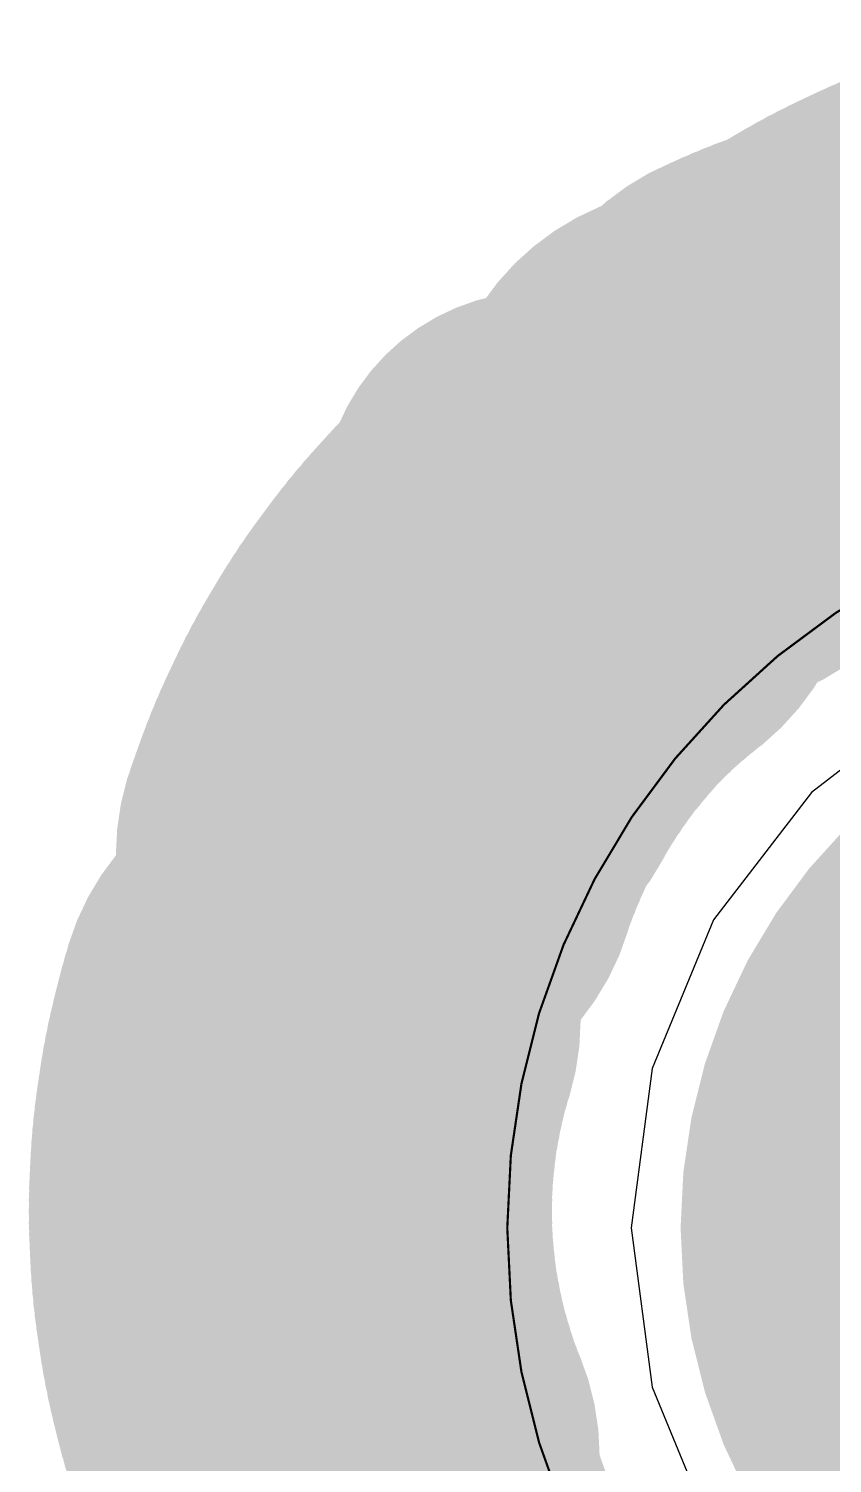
# Model space of a CAD drawing. Extents: x 93.4 to 105.8, y 174.9 to 200.
# Drawn here: x 96.651 to 98.498, y 191.387 to 194.683 of the extents above; entities that cross this region are included whole.
import ezdxf

# ---------------------------------------------------------------- set-up
doc = ezdxf.new("R2010")
doc.units = 0
doc.layers.get('0').update_dxf_attribs({"linetype": 'CONTINUOUS'})
for name, color, linetype in [('TOPLAYER', 1, 'CONTINUOUS'), ('TOPOVERLAY', 2, 'CONTINUOUS'), ('TOPPASTE', 8, 'CONTINUOUS'), ('TOPSOLDER', 216, 'CONTINUOUS')]:
    doc.layers.add(name, color=color, linetype=linetype)

# ---------------------------------------------------------------- blocks, each defined once
blk = doc.blocks.new('5MM_GUOZHAIPIAN_2')
at = {"layer": 'TOPLAYER'}
for points, const_width in [([(-0.802462, 2.139683, 1), (-0.302463, 2.139683, 1)], 0.499999), ([(-0.77724, 2.146694, 1), (-0.277241, 2.146694, 1)], 0.499999), ([(-0.751891, 2.153247, 1), (-0.251892, 2.153247, 1)], 0.499999), ([(-0.90203, 2.107324, 1), (-0.402031, 2.107324, 1)], 0.499999), ([(-0.877367, 2.116087, 1), (-0.377368, 2.116087, 1)], 0.499999), ([(-0.852526, 2.124392, 1), (-0.352527, 2.124392, 1)], 0.499999), ([(-0.827557, 2.132267, 1), (-0.327558, 2.132267, 1)], 0.499999), ([(-0.975106, 2.078545, 1), (-0.475107, 2.078545, 1)], 0.499999), ([(-0.9509, 2.088578, 1), (-0.450901, 2.088578, 1)], 0.499999), ([(-0.926541, 2.09818, 1), (-0.426542, 2.09818, 1)], 0.499999), ([(-1.046556, 2.045983, 1), (-0.546557, 2.045983, 1)], 0.499999), ([(-1.022934, 2.05726, 1), (-0.522935, 2.05726, 1)], 0.499999), ([(-0.999109, 2.068106, 1), (-0.49911, 2.068106, 1)], 0.499999), ([(-1.116203, 2.009737, 1), (-0.616204, 2.009737, 1)], 0.499999), ([(-1.093216, 2.022208, 1), (-0.593217, 2.022208, 1)], 0.499999), ([(-1.07, 2.034299, 1), (-0.570001, 2.034299, 1)], 0.499999), ([(-1.161567, 1.983549, 1), (-0.661568, 1.983549, 1)], 0.499999), ([(-1.139012, 1.996834, 1), (-0.639013, 1.996834, 1)], 0.499999), ([(-1.227785, 1.94136, 1), (-0.727786, 1.94136, 1)], 0.499999), ([(-1.205967, 1.955813, 1), (-0.705968, 1.955813, 1)], 0.499999), ([(-1.183869, 1.969884, 1), (-0.68387, 1.969884, 1)], 0.499999), ([(-1.318006, 1.913445, 1), (-0.818007, 1.913445, 1)], 0.499999), ([(-1.293825, 1.923478, 1), (-0.793826, 1.923478, 1)], 0.499999), ([(-1.270686, 1.911337, 1), (-0.770687, 1.911337, 1)], 0.499999), ([(-1.269441, 1.93308, 1), (-0.769442, 1.93308, 1)], 0.499999), ([(-1.249375, 1.926526, 1), (-0.749376, 1.926526, 1)], 0.499999), ([(-1.365834, 1.89216, 1), (-0.865835, 1.89216, 1)], 0.499999), ([(-1.342009, 1.903006, 1), (-0.84201, 1.903006, 1)], 0.499999), ([(-1.291717, 1.895742, 1), (-0.791718, 1.895742, 1)], 0.499999), ([(-1.532001, 1.790001, 1), (-1.032002, 1.790001, 1)], 0.499999), ([(-1.850301, 1.650301, 1), (-1.450302, 1.650301, 1)], 0.399999), ([(-1.790167, 1.558709, 1), (-1.290168, 1.558709, 1)], 0.499999), ([(-1.769694, 1.575016, 1), (-1.269695, 1.575016, 1)], 0.499999), ([(-1.830273, 1.525054, 1), (-1.330274, 1.525054, 1)], 0.499999), ([(-1.810385, 1.542072, 1), (-1.310386, 1.542072, 1)], 0.499999), ([(-1.869186, 1.490027, 1), (-1.369187, 1.490027, 1)], 0.499999), ([(-1.849882, 1.507706, 1), (-1.349883, 1.507706, 1)], 0.499999), ([(-1.906854, 1.453655, 1), (-1.406855, 1.453655, 1)], 0.499999), ([(-1.888185, 1.472019, 1), (-1.388186, 1.472019, 1)], 0.499999), ([(-1.943227, 1.416012, 1), (-1.443228, 1.416012, 1)], 0.499999), ([(-1.925193, 1.434986, 1), (-1.425194, 1.434986, 1)], 0.499999), ([(-1.965554, 1.389799, 1), (-1.465555, 1.389799, 1)], 0.499999), ([(-1.960905, 1.396708, 1), (-1.460906, 1.396708, 1)], 0.499999), ([(-1.948205, 1.409408, 1), (-1.448206, 1.409408, 1)], 0.499999), ([(-1.697901, 1.497901, 1), (-1.297902, 1.497901, 1)], 0.399999), ([(-1.999209, 1.349692, 1), (-1.49921, 1.349692, 1)], 0.499999), ([(-1.995272, 1.357185, 1), (-1.495273, 1.357185, 1)], 0.499999), ([(-1.982572, 1.369885, 1), (-1.482573, 1.369885, 1)], 0.499999), ([(-1.978254, 1.377099, 1), (-1.478255, 1.377099, 1)], 0.499999), ([(-2.028215, 1.316495, 1), (-1.528216, 1.316495, 1)], 0.499999), ([(-2.011909, 1.336993, 1), (-1.51191, 1.336993, 1)], 0.499999), ([(-2.047011, 1.287386, 1), (-1.547012, 1.287386, 1)], 0.499999), ([(-2.044141, 1.295717, 1), (-1.544142, 1.295717, 1)], 0.499999), ([(-2.031441, 1.308418, 1), (-1.531442, 1.308418, 1)], 0.499999), ([(-2.074926, 1.253376, 1), (-1.574927, 1.253376, 1)], 0.499999), ([(-2.062226, 1.266076, 1), (-1.562227, 1.266076, 1)], 0.499999), ([(-2.059711, 1.274686, 1), (-1.559712, 1.274686, 1)], 0.499999), ([(-2.091512, 1.222667, 1), (-1.591513, 1.222667, 1)], 0.499999), ([(-2.08976, 1.231786, 1), (-1.589761, 1.231786, 1)], 0.499999), ([(-2.07706, 1.244486, 1), (-1.577061, 1.244486, 1)], 0.499999), ([(-2.118284, 1.187869, 1), (-1.618285, 1.187869, 1)], 0.499999), ([(-2.105584, 1.200569, 1), (-1.605585, 1.200569, 1)], 0.499999), ([(-2.104212, 1.209967, 1), (-1.604213, 1.209967, 1)], 0.499999), ([(-2.132533, 1.155713, 1), (-1.632534, 1.155713, 1)], 0.499999), ([(-2.131949, 1.165568, 1), (-1.63195, 1.165568, 1)], 0.499999), ([(-2.119249, 1.178268, 1), (-1.61925, 1.178268, 1)], 0.499999), ([(-2.158136, 1.120229, 1), (-1.658137, 1.120229, 1)], 0.499999), ([(-2.145436, 1.132929, 1), (-1.645437, 1.132929, 1)], 0.499999), ([(-2.145233, 1.143013, 1), (-1.645234, 1.143013, 1)], 0.499999), ([(-2.170608, 1.097217, 1), (-1.670609, 1.097217, 1)], 0.499999), ([(-2.194382, 1.050557, 1), (-1.694383, 1.050557, 1)], 0.499999), ([(-2.182698, 1.073975, 1), (-1.682699, 1.073975, 1)], 0.499999), ([(-2.20566, 1.026935, 1), (-1.705661, 1.026935, 1)], 0.499999), ([(-2.216506, 1.003109, 1), (-1.716507, 1.003109, 1)], 0.499999), ([(-2.236978, 0.9549, 1), (-1.736979, 0.9549, 1)], 0.499999), ([(-2.226945, 0.979106, 1), (-1.726946, 0.979106, 1)], 0.499999), ([(-2.246579, 0.930542, 1), (-1.74658, 0.930542, 1)], 0.499999), ([(-2.255723, 0.906031, 1), (-1.755724, 0.906031, 1)], 0.499999), ([(-2.272792, 0.856526, 1), (-1.772793, 0.856526, 1)], 0.499999), ([(-2.264486, 0.881342, 1), (-1.764487, 0.881342, 1)], 0.499999), ([(-2.282101, 0.939101, 1), (-1.882102, 0.939101, 1)], 0.399999), ([(-0.6247, -0.000699, 1), (0.575297, -0.000699, 1)], 1.199998), ([(-2.407666, 0.475958, 1), (-1.907667, 0.475958, 1)], 0.499999), ([(-2.422093, 0.42564, 1), (-1.922094, 0.42564, 1)], 0.499999), ([(-2.415083, 0.450863, 1), (-1.915084, 0.450863, 1)], 0.499999), ([(-2.428646, 0.400291, 1), (-1.928647, 0.400291, 1)], 0.499999), ([(-2.434742, 0.37484, 1), (-1.934743, 0.37484, 1)], 0.499999), ([(-2.440407, 0.349263, 1), (-1.940408, 0.349263, 1)], 0.499999), ([(-2.450414, 0.297878, 1), (-1.950415, 0.297878, 1)], 0.499999), ([(-2.445639, 0.323609, 1), (-1.94564, 0.323609, 1)], 0.499999), ([(-2.454732, 0.272047, 1), (-1.954733, 0.272047, 1)], 0.499999), ([(-2.458593, 0.246164, 1), (-1.958594, 0.246164, 1)], 0.499999), ([(-2.464968, 0.194196, 1), (-1.964969, 0.194196, 1)], 0.499999), ([(-2.462022, 0.220205, 1), (-1.962023, 0.220205, 1)], 0.499999), ([(-2.467483, 0.168135, 1), (-1.967484, 0.168135, 1)], 0.499999), ([(-2.46954, 0.142049, 1), (-1.969541, 0.142049, 1)], 0.499999), ([(-2.471141, 0.115913, 1), (-1.971142, 0.115913, 1)], 0.499999), ([(-2.472969, 0.063589, 1), (-1.97297, 0.063589, 1)], 0.499999), ([(-2.472284, 0.089751, 1), (-1.972285, 0.089751, 1)], 0.499999), ([(-2.473198, 0.037401, 1), (-1.973199, 0.037401, 1)], 0.499999), ([(-2.472969, 0.011214, 1), (-1.97297, 0.011214, 1)], 0.499999), ([(-2.472284, -0.014948, 1), (-1.972285, -0.014948, 1)], 0.499999), ([(-2.471141, -0.04111, 1), (-1.971142, -0.04111, 1)], 0.499999), ([(-2.46954, -0.067221, 1), (-1.969541, -0.067221, 1)], 0.499999), ([(-2.467483, -0.093332, 1), (-1.967484, -0.093332, 1)], 0.499999), ([(-2.464994, -0.119393, 1), (-1.964995, -0.119393, 1)], 0.499999), ([(-2.462022, -0.145402, 1), (-1.962023, -0.145402, 1)], 0.499999), ([(-2.458593, -0.171361, 1), (-1.958594, -0.171361, 1)], 0.499999), ([(-2.454732, -0.197244, 1), (-1.954733, -0.197244, 1)], 0.499999), ([(-2.450414, -0.223075, 1), (-1.950415, -0.223075, 1)], 0.499999), ([(-2.445639, -0.248806, 1), (-1.94564, -0.248806, 1)], 0.499999), ([(-2.440432, -0.27446, 1), (-1.940433, -0.27446, 1)], 0.499999), ([(-2.434742, -0.300012, 1), (-1.934743, -0.300012, 1)], 0.499999), ([(-2.428646, -0.325488, 1), (-1.928647, -0.325488, 1)], 0.499999), ([(-2.422093, -0.350837, 1), (-1.922094, -0.350837, 1)], 0.499999), ([(-2.415083, -0.37606, 1), (-1.915084, -0.37606, 1)], 0.499999), ([(-2.407666, -0.401155, 1), (-1.907667, -0.401155, 1)], 0.499999), ([(-2.399792, -0.426123, 1), (-1.899793, -0.426123, 1)], 0.499999), ([(-2.391486, -0.450964, 1), (-1.891487, -0.450964, 1)], 0.499999), ([(-2.382749, -0.475628, 1), (-1.88275, -0.475628, 1)], 0.499999), ([(-2.373579, -0.500139, 1), (-1.87358, -0.500139, 1)], 0.499999), ([(-2.363978, -0.524497, 1), (-1.863979, -0.524497, 1)], 0.499999), ([(-2.319401, -0.749999, 1), (-1.819402, -0.749999, 1)], 0.499999)]:
    blk.add_lwpolyline(points, format="xyb", close=True, dxfattribs=dict(at, const_width=const_width))
at = {"layer": 'TOPOVERLAY'}
for points, const_width in [([(2.675293, -0.000699, 1), (-2.724696, -0.000699, 1)], 0.049987), ([(1.675295, -0.000699, 1), (-1.724698, -0.000699, 1)], 0.005004), ([(-2.737193, -0.000699, 1), (-2.712199, -0.000699, 1)], 0.024994), ([(-1.725948, -0.000699, 1), (-1.723448, -0.000699, 1)], 0.002502)]:
    blk.add_lwpolyline(points, format="xyb", close=True, dxfattribs=dict(at, const_width=const_width))
at = {"layer": 'TOPPASTE'}
for points, const_width in [([(-0.802462, 2.139683, 1), (-0.302463, 2.139683, 1)], 0.499999), ([(-0.77724, 2.146694, 1), (-0.277241, 2.146694, 1)], 0.499999), ([(-0.751891, 2.153247, 1), (-0.251892, 2.153247, 1)], 0.499999), ([(-0.90203, 2.107324, 1), (-0.402031, 2.107324, 1)], 0.499999), ([(-0.877367, 2.116087, 1), (-0.377368, 2.116087, 1)], 0.499999), ([(-0.852526, 2.124392, 1), (-0.352527, 2.124392, 1)], 0.499999), ([(-0.827557, 2.132267, 1), (-0.327558, 2.132267, 1)], 0.499999), ([(-0.975106, 2.078545, 1), (-0.475107, 2.078545, 1)], 0.499999), ([(-0.9509, 2.088578, 1), (-0.450901, 2.088578, 1)], 0.499999), ([(-0.926541, 2.09818, 1), (-0.426542, 2.09818, 1)], 0.499999), ([(-1.046556, 2.045983, 1), (-0.546557, 2.045983, 1)], 0.499999), ([(-1.022934, 2.05726, 1), (-0.522935, 2.05726, 1)], 0.499999), ([(-0.999109, 2.068106, 1), (-0.49911, 2.068106, 1)], 0.499999), ([(-1.116203, 2.009737, 1), (-0.616204, 2.009737, 1)], 0.499999), ([(-1.093216, 2.022208, 1), (-0.593217, 2.022208, 1)], 0.499999), ([(-1.07, 2.034299, 1), (-0.570001, 2.034299, 1)], 0.499999), ([(-1.161567, 1.983549, 1), (-0.661568, 1.983549, 1)], 0.499999), ([(-1.139012, 1.996834, 1), (-0.639013, 1.996834, 1)], 0.499999), ([(-1.227785, 1.94136, 1), (-0.727786, 1.94136, 1)], 0.499999), ([(-1.205967, 1.955813, 1), (-0.705968, 1.955813, 1)], 0.499999), ([(-1.183869, 1.969884, 1), (-0.68387, 1.969884, 1)], 0.499999), ([(-1.318006, 1.913445, 1), (-0.818007, 1.913445, 1)], 0.499999), ([(-1.293825, 1.923478, 1), (-0.793826, 1.923478, 1)], 0.499999), ([(-1.270686, 1.911337, 1), (-0.770687, 1.911337, 1)], 0.499999), ([(-1.269441, 1.93308, 1), (-0.769442, 1.93308, 1)], 0.499999), ([(-1.249375, 1.926526, 1), (-0.749376, 1.926526, 1)], 0.499999), ([(-1.365834, 1.89216, 1), (-0.865835, 1.89216, 1)], 0.499999), ([(-1.342009, 1.903006, 1), (-0.84201, 1.903006, 1)], 0.499999), ([(-1.291717, 1.895742, 1), (-0.791718, 1.895742, 1)], 0.499999), ([(-1.532001, 1.790001, 1), (-1.032002, 1.790001, 1)], 0.499999), ([(-1.850301, 1.650301, 1), (-1.450302, 1.650301, 1)], 0.399999), ([(-1.790167, 1.558709, 1), (-1.290168, 1.558709, 1)], 0.499999), ([(-1.769694, 1.575016, 1), (-1.269695, 1.575016, 1)], 0.499999), ([(-1.830273, 1.525054, 1), (-1.330274, 1.525054, 1)], 0.499999), ([(-1.810385, 1.542072, 1), (-1.310386, 1.542072, 1)], 0.499999), ([(-1.869186, 1.490027, 1), (-1.369187, 1.490027, 1)], 0.499999), ([(-1.849882, 1.507706, 1), (-1.349883, 1.507706, 1)], 0.499999), ([(-1.906854, 1.453655, 1), (-1.406855, 1.453655, 1)], 0.499999), ([(-1.888185, 1.472019, 1), (-1.388186, 1.472019, 1)], 0.499999), ([(-1.943227, 1.416012, 1), (-1.443228, 1.416012, 1)], 0.499999), ([(-1.925193, 1.434986, 1), (-1.425194, 1.434986, 1)], 0.499999), ([(-1.965554, 1.389799, 1), (-1.465555, 1.389799, 1)], 0.499999), ([(-1.960905, 1.396708, 1), (-1.460906, 1.396708, 1)], 0.499999), ([(-1.948205, 1.409408, 1), (-1.448206, 1.409408, 1)], 0.499999), ([(-1.697901, 1.497901, 1), (-1.297902, 1.497901, 1)], 0.399999), ([(-1.999209, 1.349692, 1), (-1.49921, 1.349692, 1)], 0.499999), ([(-1.995272, 1.357185, 1), (-1.495273, 1.357185, 1)], 0.499999), ([(-1.982572, 1.369885, 1), (-1.482573, 1.369885, 1)], 0.499999), ([(-1.978254, 1.377099, 1), (-1.478255, 1.377099, 1)], 0.499999), ([(-2.028215, 1.316495, 1), (-1.528216, 1.316495, 1)], 0.499999), ([(-2.011909, 1.336993, 1), (-1.51191, 1.336993, 1)], 0.499999), ([(-2.047011, 1.287386, 1), (-1.547012, 1.287386, 1)], 0.499999), ([(-2.044141, 1.295717, 1), (-1.544142, 1.295717, 1)], 0.499999), ([(-2.031441, 1.308418, 1), (-1.531442, 1.308418, 1)], 0.499999), ([(-2.074926, 1.253376, 1), (-1.574927, 1.253376, 1)], 0.499999), ([(-2.062226, 1.266076, 1), (-1.562227, 1.266076, 1)], 0.499999), ([(-2.059711, 1.274686, 1), (-1.559712, 1.274686, 1)], 0.499999), ([(-2.091512, 1.222667, 1), (-1.591513, 1.222667, 1)], 0.499999), ([(-2.08976, 1.231786, 1), (-1.589761, 1.231786, 1)], 0.499999), ([(-2.07706, 1.244486, 1), (-1.577061, 1.244486, 1)], 0.499999), ([(-2.118284, 1.187869, 1), (-1.618285, 1.187869, 1)], 0.499999), ([(-2.105584, 1.200569, 1), (-1.605585, 1.200569, 1)], 0.499999), ([(-2.104212, 1.209967, 1), (-1.604213, 1.209967, 1)], 0.499999), ([(-2.132533, 1.155713, 1), (-1.632534, 1.155713, 1)], 0.499999), ([(-2.131949, 1.165568, 1), (-1.63195, 1.165568, 1)], 0.499999), ([(-2.119249, 1.178268, 1), (-1.61925, 1.178268, 1)], 0.499999), ([(-2.158136, 1.120229, 1), (-1.658137, 1.120229, 1)], 0.499999), ([(-2.145436, 1.132929, 1), (-1.645437, 1.132929, 1)], 0.499999), ([(-2.145233, 1.143013, 1), (-1.645234, 1.143013, 1)], 0.499999), ([(-2.170608, 1.097217, 1), (-1.670609, 1.097217, 1)], 0.499999), ([(-2.194382, 1.050557, 1), (-1.694383, 1.050557, 1)], 0.499999), ([(-2.182698, 1.073975, 1), (-1.682699, 1.073975, 1)], 0.499999), ([(-2.20566, 1.026935, 1), (-1.705661, 1.026935, 1)], 0.499999), ([(-2.216506, 1.003109, 1), (-1.716507, 1.003109, 1)], 0.499999), ([(-2.236978, 0.9549, 1), (-1.736979, 0.9549, 1)], 0.499999), ([(-2.226945, 0.979106, 1), (-1.726946, 0.979106, 1)], 0.499999), ([(-2.246579, 0.930542, 1), (-1.74658, 0.930542, 1)], 0.499999), ([(-2.255723, 0.906031, 1), (-1.755724, 0.906031, 1)], 0.499999), ([(-2.272792, 0.856526, 1), (-1.772793, 0.856526, 1)], 0.499999), ([(-2.264486, 0.881342, 1), (-1.764487, 0.881342, 1)], 0.499999), ([(-2.282101, 0.939101, 1), (-1.882102, 0.939101, 1)], 0.399999), ([(-0.6247, -0.000699, 1), (0.575297, -0.000699, 1)], 1.199998), ([(-2.407666, 0.475958, 1), (-1.907667, 0.475958, 1)], 0.499999), ([(-2.422093, 0.42564, 1), (-1.922094, 0.42564, 1)], 0.499999), ([(-2.415083, 0.450863, 1), (-1.915084, 0.450863, 1)], 0.499999), ([(-2.428646, 0.400291, 1), (-1.928647, 0.400291, 1)], 0.499999), ([(-2.434742, 0.37484, 1), (-1.934743, 0.37484, 1)], 0.499999), ([(-2.440407, 0.349263, 1), (-1.940408, 0.349263, 1)], 0.499999), ([(-2.450414, 0.297878, 1), (-1.950415, 0.297878, 1)], 0.499999), ([(-2.445639, 0.323609, 1), (-1.94564, 0.323609, 1)], 0.499999), ([(-2.454732, 0.272047, 1), (-1.954733, 0.272047, 1)], 0.499999), ([(-2.458593, 0.246164, 1), (-1.958594, 0.246164, 1)], 0.499999), ([(-2.464968, 0.194196, 1), (-1.964969, 0.194196, 1)], 0.499999), ([(-2.462022, 0.220205, 1), (-1.962023, 0.220205, 1)], 0.499999), ([(-2.467483, 0.168135, 1), (-1.967484, 0.168135, 1)], 0.499999), ([(-2.46954, 0.142049, 1), (-1.969541, 0.142049, 1)], 0.499999), ([(-2.471141, 0.115913, 1), (-1.971142, 0.115913, 1)], 0.499999), ([(-2.472969, 0.063589, 1), (-1.97297, 0.063589, 1)], 0.499999), ([(-2.472284, 0.089751, 1), (-1.972285, 0.089751, 1)], 0.499999), ([(-2.473198, 0.037401, 1), (-1.973199, 0.037401, 1)], 0.499999), ([(-2.472969, 0.011214, 1), (-1.97297, 0.011214, 1)], 0.499999), ([(-2.472284, -0.014948, 1), (-1.972285, -0.014948, 1)], 0.499999), ([(-2.471141, -0.04111, 1), (-1.971142, -0.04111, 1)], 0.499999), ([(-2.46954, -0.067221, 1), (-1.969541, -0.067221, 1)], 0.499999), ([(-2.467483, -0.093332, 1), (-1.967484, -0.093332, 1)], 0.499999), ([(-2.464994, -0.119393, 1), (-1.964995, -0.119393, 1)], 0.499999), ([(-2.462022, -0.145402, 1), (-1.962023, -0.145402, 1)], 0.499999), ([(-2.458593, -0.171361, 1), (-1.958594, -0.171361, 1)], 0.499999), ([(-2.454732, -0.197244, 1), (-1.954733, -0.197244, 1)], 0.499999), ([(-2.450414, -0.223075, 1), (-1.950415, -0.223075, 1)], 0.499999), ([(-2.445639, -0.248806, 1), (-1.94564, -0.248806, 1)], 0.499999), ([(-2.440432, -0.27446, 1), (-1.940433, -0.27446, 1)], 0.499999), ([(-2.434742, -0.300012, 1), (-1.934743, -0.300012, 1)], 0.499999), ([(-2.428646, -0.325488, 1), (-1.928647, -0.325488, 1)], 0.499999), ([(-2.422093, -0.350837, 1), (-1.922094, -0.350837, 1)], 0.499999), ([(-2.415083, -0.37606, 1), (-1.915084, -0.37606, 1)], 0.499999), ([(-2.407666, -0.401155, 1), (-1.907667, -0.401155, 1)], 0.499999), ([(-2.399792, -0.426123, 1), (-1.899793, -0.426123, 1)], 0.499999), ([(-2.391486, -0.450964, 1), (-1.891487, -0.450964, 1)], 0.499999), ([(-2.382749, -0.475628, 1), (-1.88275, -0.475628, 1)], 0.499999), ([(-2.373579, -0.500139, 1), (-1.87358, -0.500139, 1)], 0.499999), ([(-2.363978, -0.524497, 1), (-1.863979, -0.524497, 1)], 0.499999), ([(-2.319401, -0.749999, 1), (-1.819402, -0.749999, 1)], 0.499999)]:
    blk.add_lwpolyline(points, format="xyb", close=True, dxfattribs=dict(at, const_width=const_width))
at = {"layer": 'TOPSOLDER'}
for points, const_width in [([(-0.726008, 2.17024, 1), (-0.124409, 2.17024, 1)], 0.601599), ([(-0.700278, 2.175015, 1), (-0.098679, 2.175015, 1)], 0.601599), ([(-0.853262, 2.139683, 1), (-0.251663, 2.139683, 1)], 0.601599), ([(-0.82804, 2.146694, 1), (-0.226441, 2.146694, 1)], 0.601599), ([(-0.802691, 2.153247, 1), (-0.201092, 2.153247, 1)], 0.601599), ([(-0.77724, 2.159343, 1), (-0.175641, 2.159343, 1)], 0.601599), ([(-0.751662, 2.165032, 1), (-0.150063, 2.165032, 1)], 0.601599), ([(-0.95283, 2.107324, 1), (-0.351231, 2.107324, 1)], 0.601599), ([(-0.928167, 2.116087, 1), (-0.326568, 2.116087, 1)], 0.601599), ([(-0.903326, 2.124392, 1), (-0.301727, 2.124392, 1)], 0.601599), ([(-0.878357, 2.132267, 1), (-0.276758, 2.132267, 1)], 0.601599), ([(-1.025906, 2.078545, 1), (-0.424307, 2.078545, 1)], 0.601599), ([(-1.0017, 2.088578, 1), (-0.400101, 2.088578, 1)], 0.601599), ([(-0.977341, 2.09818, 1), (-0.375742, 2.09818, 1)], 0.601599), ([(-1.097356, 2.045983, 1), (-0.495757, 2.045983, 1)], 0.601599), ([(-1.073734, 2.05726, 1), (-0.472135, 2.05726, 1)], 0.601599), ([(-1.049909, 2.068106, 1), (-0.44831, 2.068106, 1)], 0.601599), ([(-1.167003, 2.009737, 1), (-0.565404, 2.009737, 1)], 0.601599), ([(-1.144016, 2.022208, 1), (-0.542417, 2.022208, 1)], 0.601599), ([(-1.1208, 2.034299, 1), (-0.519201, 2.034299, 1)], 0.601599), ([(-1.234669, 1.969884, 1), (-0.63307, 1.969884, 1)], 0.601599), ([(-1.212367, 1.983549, 1), (-0.610768, 1.983549, 1)], 0.601599), ([(-1.189812, 1.996834, 1), (-0.588213, 1.996834, 1)], 0.601599), ([(-1.278585, 1.94136, 1), (-0.676986, 1.94136, 1)], 0.601599), ([(-1.256767, 1.955813, 1), (-0.655168, 1.955813, 1)], 0.601599), ([(-1.368806, 1.913445, 1), (-0.767207, 1.913445, 1)], 0.601599), ([(-1.344625, 1.923478, 1), (-0.743026, 1.923478, 1)], 0.601599), ([(-1.321486, 1.911337, 1), (-0.719887, 1.911337, 1)], 0.601599), ([(-1.320241, 1.93308, 1), (-0.718642, 1.93308, 1)], 0.601599), ([(-1.300175, 1.926526, 1), (-0.698576, 1.926526, 1)], 0.601599), ([(-1.416634, 1.89216, 1), (-0.815035, 1.89216, 1)], 0.601599), ([(-1.392809, 1.903006, 1), (-0.79121, 1.903006, 1)], 0.601599), ([(-1.342517, 1.895742, 1), (-0.740918, 1.895742, 1)], 0.601599), ([(-1.582801, 1.790001, 1), (-0.981202, 1.790001, 1)], 0.601599), ([(-1.820494, 1.575016, 1), (-1.218895, 1.575016, 1)], 0.601599), ([(-1.861185, 1.542072, 1), (-1.259586, 1.542072, 1)], 0.601599), ([(-1.901101, 1.650301, 1), (-1.399502, 1.650301, 1)], 0.501599), ([(-1.840967, 1.558709, 1), (-1.239368, 1.558709, 1)], 0.601599), ([(-1.881073, 1.525054, 1), (-1.279474, 1.525054, 1)], 0.601599), ([(-1.919986, 1.490027, 1), (-1.318387, 1.490027, 1)], 0.601599), ([(-1.900682, 1.507706, 1), (-1.299083, 1.507706, 1)], 0.601599), ([(-1.957654, 1.453655, 1), (-1.356055, 1.453655, 1)], 0.601599), ([(-1.938985, 1.472019, 1), (-1.337386, 1.472019, 1)], 0.601599), ([(-1.999005, 1.409408, 1), (-1.397406, 1.409408, 1)], 0.601599), ([(-1.994027, 1.416012, 1), (-1.392428, 1.416012, 1)], 0.601599), ([(-1.975993, 1.434986, 1), (-1.374394, 1.434986, 1)], 0.601599), ([(-2.029054, 1.377099, 1), (-1.427455, 1.377099, 1)], 0.601599), ([(-2.016354, 1.389799, 1), (-1.414755, 1.389799, 1)], 0.601599), ([(-2.011705, 1.396708, 1), (-1.410106, 1.396708, 1)], 0.601599), ([(-1.748701, 1.497901, 1), (-1.247102, 1.497901, 1)], 0.501599), ([(-2.050009, 1.349692, 1), (-1.44841, 1.349692, 1)], 0.601599), ([(-2.046072, 1.357185, 1), (-1.444473, 1.357185, 1)], 0.601599), ([(-2.033372, 1.369885, 1), (-1.431773, 1.369885, 1)], 0.601599), ([(-2.079015, 1.316495, 1), (-1.477416, 1.316495, 1)], 0.601599), ([(-2.062709, 1.336993, 1), (-1.46111, 1.336993, 1)], 0.601599), ([(-2.097811, 1.287386, 1), (-1.496212, 1.287386, 1)], 0.601599), ([(-2.094941, 1.295717, 1), (-1.493342, 1.295717, 1)], 0.601599), ([(-2.082241, 1.308418, 1), (-1.480642, 1.308418, 1)], 0.601599), ([(-2.12786, 1.244486, 1), (-1.526261, 1.244486, 1)], 0.601599), ([(-2.125726, 1.253376, 1), (-1.524127, 1.253376, 1)], 0.601599), ([(-2.113026, 1.266076, 1), (-1.511427, 1.266076, 1)], 0.601599), ([(-2.110511, 1.274686, 1), (-1.508912, 1.274686, 1)], 0.601599), ([(-2.142312, 1.222667, 1), (-1.540713, 1.222667, 1)], 0.601599), ([(-2.14056, 1.231786, 1), (-1.538961, 1.231786, 1)], 0.601599), ([(-2.169084, 1.187869, 1), (-1.567485, 1.187869, 1)], 0.601599), ([(-2.156384, 1.200569, 1), (-1.554785, 1.200569, 1)], 0.601599), ([(-2.155012, 1.209967, 1), (-1.553413, 1.209967, 1)], 0.601599), ([(-2.183333, 1.155713, 1), (-1.581734, 1.155713, 1)], 0.601599), ([(-2.182749, 1.165568, 1), (-1.58115, 1.165568, 1)], 0.601599), ([(-2.170049, 1.178268, 1), (-1.56845, 1.178268, 1)], 0.601599), ([(-2.208936, 1.120229, 1), (-1.607337, 1.120229, 1)], 0.601599), ([(-2.196236, 1.132929, 1), (-1.594637, 1.132929, 1)], 0.601599), ([(-2.196033, 1.143013, 1), (-1.594434, 1.143013, 1)], 0.601599), ([(-2.221408, 1.097217, 1), (-1.619809, 1.097217, 1)], 0.601599), ([(-2.245182, 1.050557, 1), (-1.643583, 1.050557, 1)], 0.601599), ([(-2.233498, 1.073975, 1), (-1.631899, 1.073975, 1)], 0.601599), ([(-2.25646, 1.026935, 1), (-1.654861, 1.026935, 1)], 0.601599), ([(-2.267306, 1.003109, 1), (-1.665707, 1.003109, 1)], 0.601599), ([(-2.287778, 0.9549, 1), (-1.686179, 0.9549, 1)], 0.601599), ([(-2.277745, 0.979106, 1), (-1.676146, 0.979106, 1)], 0.601599), ([(-2.297379, 0.930542, 1), (-1.69578, 0.930542, 1)], 0.601599), ([(-2.306523, 0.906031, 1), (-1.704924, 0.906031, 1)], 0.601599), ([(-2.323592, 0.856526, 1), (-1.721993, 0.856526, 1)], 0.601599), ([(-2.315286, 0.881342, 1), (-1.713687, 0.881342, 1)], 0.601599), ([(-2.332901, 0.939101, 1), (-1.831302, 0.939101, 1)], 0.501599), ([(-0.6755, -0.000699, 1), (0.626097, -0.000699, 1)], 1.301598), ([(-2.458466, 0.475958, 1), (-1.856867, 0.475958, 1)], 0.601599), ([(-2.472893, 0.42564, 1), (-1.871294, 0.42564, 1)], 0.601599), ([(-2.465883, 0.450863, 1), (-1.864284, 0.450863, 1)], 0.601599), ([(-2.479446, 0.400291, 1), (-1.877847, 0.400291, 1)], 0.601599), ([(-2.485542, 0.37484, 1), (-1.883943, 0.37484, 1)], 0.601599), ([(-2.496439, 0.323609, 1), (-1.89484, 0.323609, 1)], 0.601599), ([(-2.491207, 0.349263, 1), (-1.889608, 0.349263, 1)], 0.601599), ([(-2.501214, 0.297878, 1), (-1.899615, 0.297878, 1)], 0.601599), ([(-2.505532, 0.272047, 1), (-1.903933, 0.272047, 1)], 0.601599), ([(-2.509393, 0.246164, 1), (-1.907794, 0.246164, 1)], 0.601599), ([(-2.515768, 0.194196, 1), (-1.914169, 0.194196, 1)], 0.601599), ([(-2.512822, 0.220205, 1), (-1.911223, 0.220205, 1)], 0.601599), ([(-2.518283, 0.168135, 1), (-1.916684, 0.168135, 1)], 0.601599), ([(-2.52034, 0.142049, 1), (-1.918741, 0.142049, 1)], 0.601599), ([(-2.521941, 0.115913, 1), (-1.920342, 0.115913, 1)], 0.601599), ([(-2.523769, 0.063589, 1), (-1.92217, 0.063589, 1)], 0.601599), ([(-2.523084, 0.089751, 1), (-1.921485, 0.089751, 1)], 0.601599), ([(-2.523998, 0.037401, 1), (-1.922399, 0.037401, 1)], 0.601599), ([(-2.523769, 0.011214, 1), (-1.92217, 0.011214, 1)], 0.601599), ([(-2.523084, -0.014948, 1), (-1.921485, -0.014948, 1)], 0.601599), ([(-2.521941, -0.04111, 1), (-1.920342, -0.04111, 1)], 0.601599), ([(-2.52034, -0.067221, 1), (-1.918741, -0.067221, 1)], 0.601599), ([(-2.518283, -0.093332, 1), (-1.916684, -0.093332, 1)], 0.601599), ([(-2.515794, -0.119393, 1), (-1.914195, -0.119393, 1)], 0.601599), ([(-2.512822, -0.145402, 1), (-1.911223, -0.145402, 1)], 0.601599), ([(-2.509393, -0.171361, 1), (-1.907794, -0.171361, 1)], 0.601599), ([(-2.505532, -0.197244, 1), (-1.903933, -0.197244, 1)], 0.601599), ([(-2.501214, -0.223075, 1), (-1.899615, -0.223075, 1)], 0.601599), ([(-2.496439, -0.248806, 1), (-1.89484, -0.248806, 1)], 0.601599), ([(-2.491232, -0.27446, 1), (-1.889633, -0.27446, 1)], 0.601599), ([(-2.485542, -0.300012, 1), (-1.883943, -0.300012, 1)], 0.601599), ([(-2.479446, -0.325488, 1), (-1.877847, -0.325488, 1)], 0.601599), ([(-2.472893, -0.350837, 1), (-1.871294, -0.350837, 1)], 0.601599), ([(-2.465883, -0.37606, 1), (-1.864284, -0.37606, 1)], 0.601599), ([(-2.458466, -0.401155, 1), (-1.856867, -0.401155, 1)], 0.601599), ([(-2.450592, -0.426123, 1), (-1.848993, -0.426123, 1)], 0.601599), ([(-2.442286, -0.450964, 1), (-1.840687, -0.450964, 1)], 0.601599), ([(-2.433549, -0.475628, 1), (-1.83195, -0.475628, 1)], 0.601599), ([(-2.424379, -0.500139, 1), (-1.82278, -0.500139, 1)], 0.601599), ([(-2.414778, -0.524497, 1), (-1.813179, -0.524497, 1)], 0.601599), ([(-2.370201, -0.749999, 1), (-1.768602, -0.749999, 1)], 0.601599), ([(-2.226945, -1.056704, 1), (-1.625346, -1.056704, 1)], 0.601599), ([(-2.216506, -1.080707, 1), (-1.614907, -1.080707, 1)], 0.601599), ([(-2.20566, -1.104532, 1), (-1.604061, -1.104532, 1)], 0.601599), ([(-2.194382, -1.128154, 1), (-1.592783, -1.128154, 1)], 0.601599)]:
    blk.add_lwpolyline(points, format="xyb", close=True, dxfattribs=dict(at, const_width=const_width))

msp = doc.modelspace()

# ---------------------------------------------------------------- linework, layer by layer
at = {"layer": 'TOPLAYER'}
for p, q in [((98.743221, 193.153525), (98.450103, 192.928608)), ((98.450103, 192.928608), (98.225186, 192.63549)), ((98.225186, 192.63549), (98.083794, 192.294144)), ((98.083794, 192.294144), (98.03557, 191.927836)), ((98.03557, 191.927836), (98.083794, 191.561527)), ((98.083794, 191.561527), (98.225186, 191.220181))]:
    msp.add_line(p, q, dxfattribs=at)

# ---------------------------------------------------------------- block references
msp.add_blockref('5MM_GUOZHAIPIAN_2', (99.475577, 191.928534))

doc.saveas('drawing.dxf')
